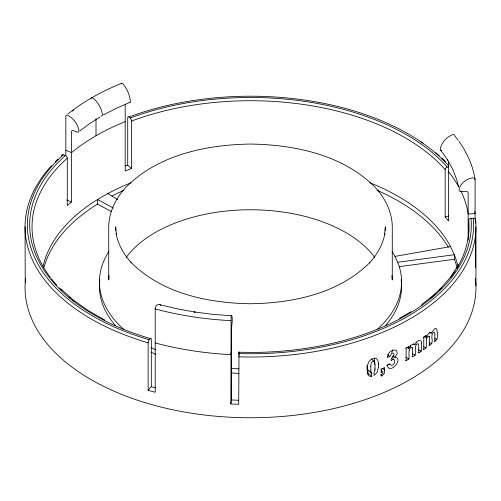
<?xml version="1.0" encoding="UTF-8"?>
<svg xmlns="http://www.w3.org/2000/svg" width="501" height="501" viewBox="0 0 501 501"><rect width="100%" height="100%" fill="white"/><g stroke="black" fill="none" stroke-linecap="round" stroke-linejoin="round"><path stroke-width="0.75" d="M61.429 155.805A2.323 1.591 48.4 0 1 63.37 154.803L65.318 155.535A2.323 1.591 48.4 0 1 67.272 158.166L67.272 205.604A218.48 126.139 0 0 1 71.537 201.959L71.537 131.738A2.323 1.553 50.5 0 1 73.44 130.611L77.085 132.089A2.323 1.553 50.5 0 0 78.964 130.629A16.27 10.884 50.5 0 0 68.042 115.336A2.323 1.553 50.5 0 0 65.825 116.307L65.825 155.705M160.79 305.478A16.27 5.611 -74.9 0 0 156.368 305.641A2.323 0.802 -74.9 0 0 155.222 308.929L155.222 392.27A225.45 130.16 0 0 1 148.146 390.279L148.146 342.834A2.323 0.864 -73.6 0 1 149.204 339.747L150.256 338.551A220.816 127.486 0 0 1 57.271 163.245L65.318 155.535M148.146 390.279L151.315 386.697L151.315 339.252A2.323 0.864 -73.6 0 0 150.256 338.551M239.065 355.159L239.008 351.846L238.701 404.288A225.45 130.16 0 0 1 230.848 403.975L231.086 317.202A16.27 1.159 -87.1 0 1 232.251 320.421L231.462 329.376L231.456 399.961L230.848 403.975M367.991 372.932L367.991 369.888L371.742 373.283L371.736 376.326L367.64 372.976A5.43 3.795 -49.1 0 1 366.976 372.982M410.244 346.842L410.244 346.348A19.414 10.809 -61.7 0 1 410.256 345.427M416.112 342.001C416.124 343.335 414.909 345.966 413.431 343.905M475.643 267.49L475.643 232.495M475.643 223.158L475.643 220.052A2.323 1.898 -5.2 0 0 473.32 218.223L470.996 218.292A220.816 127.486 0 0 1 254.483 352.435L238.946 352.266M475.931 285.858L475.95 226.859M384.06 367.383L384.58 367.79L384.574 370.502M421.397 343.711C421.642 347.005 422.543 353.13 418.116 352.704M434.849 334.9L434.837 333.666A12.281 5.774 -67.9 0 0 434.793 332.908C434.267 330.184 431.392 334.743 431.912 336.303A18.85 9.143 -66.9 0 0 431.862 337.618C432.582 340.329 432.382 345.646 428.775 345.258M434.849 335.144L434.843 341.338L434.129 341.049M367.189 368.987L367.189 370.026M370.765 366.519L370.828 370.778M375.049 368.266L375.055 364.834M374.573 362.624L374.485 364.07M381.123 370.327L382.914 371.755L382.658 373.126A2.298 1.528 -51.3 0 1 382.344 373.708L381.079 374.961L380.578 374.554M109.093 275.625L108.723 279.996L108.723 226.859C108.849 212.148 115.756 198.252 125.619 187.599L126.064 187.117C158.316 154.74 206.287 144.708 250.5 144.056C294.713 144.708 342.684 154.74 374.936 187.117L375.381 187.599C385.244 198.252 392.151 212.148 392.277 226.859L392.277 279.996L391.907 275.625M378.443 367.377L377.084 372.362L374.078 375.462L374.084 372.418L374.892 370.057M392.621 349.823L392.59 350.149A4.246 2.649 -55.8 0 1 392.239 351.433L391.763 352.372M367.296 367.089L368.003 363.751L369.369 361.202A5.279 3.601 -47.2 0 1 370.784 359.781L372.919 358.628L375.03 358.215A5.329 3.595 -47.7 0 1 376.426 358.578L377.754 360.113L378.468 363.269M391.181 360.451C389.772 357.883 396.516 355.196 393.197 352.973C389.859 352.723 391.149 359.561 387.805 354.602M231.456 350.619L230.848 354.633A225.45 130.16 0 0 1 155.222 342.935M426.526 339.114L426.345 340.442A19.345 9.882 -65.2 0 0 426.301 341.594C426.683 344.506 426.971 349.792 423.107 349.36M409.236 350.218L409.029 351.533A19.345 11.229 -59.7 0 0 408.979 352.685L408.979 358.985L407.914 359.593M392.959 359.004L393.254 355.929M429.489 332.401C432.701 335.382 432.92 327.103 436.571 328.7C437.486 332.727 438.995 338.914 434.843 341.338M424.071 336.447L426.107 337.398L427.353 335.1A5.486 2.662 -64.8 0 1 428.706 333.566A6.463 3.112 -64.6 0 1 429.351 333.071L430.309 332.658M406.925 347.393L408.76 348.471L410.175 346.26A5.486 3.05 -59.5 0 1 411.722 344.82A6.463 3.57 -59.3 0 1 412.455 344.375L413.55 344.03A4.24 2.38 -60.6 0 1 414.452 344.212L415.016 344.763M458.716 264.678L450.474 277.197L439.991 289.14M416.131 342.847C417.352 339.709 422.55 339.208 421.397 343.561M392.966 355.91L394.876 357.238L396.742 354.526A4.158 2.599 -55.8 0 0 397.124 353.224C397.381 347.055 388.989 350.95 388.1 354.721A9.2 5.918 -53.3 0 0 387.423 357.188M440.442 288.645L431.668 296.717L421.867 304.389M427.904 336.647L428.048 336.528A2.098 1.033 -64.8 0 1 429.426 336.384M68.167 113.771C84.281 100.901 102.599 91.025 121.662 83.285M80.097 130.736L89.579 123.691L100.169 116.927M425.43 335.401L426.107 335.714L423.777 337.361L423.777 349.679M389.371 363.939L387.592 364.891M418.767 353.036L418.761 345.364A12.281 6.676 -62.7 0 0 418.711 344.6C417.959 341.795 414.853 346.247 415.392 347.788A18.85 10.502 -61.7 0 0 415.335 349.097C416.306 352.04 415.642 357.15 411.96 356.53M399.422 318.348L411.102 311.616M408.76 348.471C409.567 344.769 406.774 349.128 405.516 347.901M407.557 359.793L406.117 360.588L405.516 360.225M103.419 114.892L115.693 108.611L130.091 102.242M383.973 368.047L382.764 368.554M382.363 368.723L381.349 369.143L380.841 368.736M380.841 371.999L381.543 372.324M392.759 359.48C395.558 358.71 395.038 363.106 393.592 364.271C392.928 365.022 391.638 365.768 390.73 364.991C390.223 362.686 388.601 364.878 387.135 365.429C389.759 375.33 404.282 358.165 394.876 357.238M387.267 365.004L386.947 365.097M448.614 166.683L447.236 167.09A2.323 1.691 -41.4 0 0 445.164 169.595L445.164 217.039A218.48 126.139 0 0 1 448.508 220.997L448.508 161.222M445.164 217.039L448.614 216.025M389.553 356.612L389.916 356.512M389.189 356.712L387.373 357.2M392.064 251.439A151.077 87.224 0 0 1 394.976 256.393L450.537 246.586L454.319 254.727A209.18 120.766 0 0 1 457.995 266.607M377.635 329.013A151.077 87.224 0 0 0 397.7 262.274L454.319 254.727L454.319 259.286A209.18 120.766 0 0 1 457.269 268.173M399.253 266.626L454.319 259.286M231.493 315.78L212.649 314.327L194.081 311.954L195.127 312.11L177.329 308.866L160.082 304.746M434.592 338.457L437.116 339.446M65.825 150.306L71.537 152.617A218.48 126.139 0 0 1 125.187 121.637M66.539 199.937L71.537 201.959M429.063 342.527L431.868 343.724M423.583 346.636L426.301 347.894M423.107 337.035L423.777 337.361M418.423 349.823L421.397 351.301M113.282 208.021L97.513 199.53A209.18 120.766 0 0 0 43.136 266.018M130.867 182.827A209.18 120.766 0 0 0 102.586 196.498L97.513 199.53L97.513 204.089L111.222 211.466M412.473 353.662L415.342 355.209M104.916 320.095L88.232 310.57L73.547 300.168L60.846 288.927M405.916 357.194L408.979 358.985M408.146 346.429L408.76 346.786M107.84 193.574L117.748 199.705M382.507 368.504L384.58 370.12M380.954 375.431L381.718 376.044A5.455 3.732 -51.9 0 0 384.135 373.308M370.258 372.093L371.892 373.539M371.26 358.91L374.291 361.534M131.506 168.518L131.506 121.073A2.323 1.033 69.4 0 0 130.241 118.054L128.976 116.927A2.323 1.033 69.4 0 0 127.711 117.697L127.711 165.142L131.506 168.518A218.48 126.139 0 0 0 125.187 170.979L125.187 104.678M440.755 150.3L447.762 160.069L447.324 159.437L452.823 169.495L456.774 179.796L458.622 187.167M431.593 333.303L431.098 332.783A4.24 2.073 -65.9 0 0 430.309 332.651M381.079 374.961L381.718 376.044M394.976 256.393L397.7 262.274M412.423 347.838L412.567 348.921A25.989 14.754 -60.8 0 1 412.586 349.642L412.586 356.881M429.319 336.534L429.451 337.611A25.989 12.913 -66.1 0 1 429.463 338.325L429.47 345.565M374.209 357.971L374.554 360.62M367.108 367.377L367.026 365.467M25.05 226.665L25.232 282.395M459.129 141.633A225.45 130.16 0 0 1 475.092 179.621L475.092 219.018M470.996 218.292A2.323 1.898 -5.2 0 0 468.679 220.258L468.679 237.374M468.147 240.186L468.147 193.098A2.323 1.891 -8.6 0 0 465.83 191.313L461.396 191.539A2.323 1.891 -8.6 0 1 459.11 189.441A16.27 13.233 -8.6 0 1 472.393 177.886A2.323 1.891 -8.6 0 1 475.092 179.621M426.107 335.714L426.107 337.398M406.117 348.27L406.117 360.588M385.307 230.729L385.307 226.859L384.655 234.493L384.831 233.773C382.814 244.776 377.009 254.671 369.544 262.875L369.988 262.392C339.02 293.486 292.953 303.124 250.5 303.744C208.047 303.124 161.98 293.486 131.011 262.392L131.456 262.875C123.991 254.671 118.186 244.776 116.169 233.773L116.345 234.493L115.693 226.859L115.693 230.729M381.349 369.143L381.349 372.406M96.01 118.762L96.01 135.771M369.913 182.74A209.18 120.766 0 0 1 450.537 246.586M238.432 400.249A218.48 126.139 0 0 1 231.456 399.961M155.297 387.837A218.48 126.139 0 0 1 151.315 386.697M448.508 171.655A218.48 126.139 0 0 1 458.496 186.366M460.901 190.987A218.48 126.139 0 0 1 468.147 213.971L475.092 213.62A225.45 130.16 0 0 0 474.741 211.51M374.523 360.632A32.934 22.057 -50.4 0 1 374.541 362.636M375.011 369.369A15.155 10.321 -48.9 0 1 374.936 370.051M374.948 368.304A26.91 18.224 -49.3 0 1 374.867 369.406M374.447 361.421A11.197 7.628 -48.9 0 1 374.917 364.878M373.94 361.327A1.948 1.334 -47.9 0 0 371.542 362.536L371.279 363.1A4.941 3.413 -47.6 0 0 371.141 363.544L370.859 365.16A25.77 17.773 -47.7 0 0 370.784 366.513M371.679 376.558A6.457 4.522 -49.4 0 1 367.872 374.047M367.765 374.109A20.723 14.441 -46.7 0 1 367.271 370.001M367.145 368.999A27.831 19.508 -46 0 1 367.246 367.101M378.505 363.25A27.78 18.662 -50.1 0 1 378.574 364.565M378.449 364.622A29.227 19.558 -50.5 0 1 378.355 367.402M371.623 373.389A6.563 4.528 -47.6 0 1 370.959 370.74M367.872 369.995A6.72 4.634 -47.6 0 1 367.233 367.333M384.536 370.521A8.003 5.279 -51.8 0 1 384.167 373.27M391.231 360.588A7.114 4.246 -52.4 0 1 392.759 359.574M409.204 350.224A2.806 1.622 -59.9 0 1 410.801 347.832M410.97 347.775A2.098 1.177 -59.5 0 1 412.542 347.694M426.495 339.121A2.806 1.422 -65.3 0 1 427.904 336.628M475.374 278.305A225.45 130.16 0 0 1 250.5 417.753A225.45 130.16 0 0 1 25.626 278.305M475.643 220.052A225.45 130.16 0 0 1 238.701 356.844M148.146 342.841A225.45 130.16 0 0 1 51.54 165.643M55.254 161.779A225.45 130.16 0 0 1 57.991 159.118M421.122 141.783A225.45 130.16 0 0 1 422.976 143.035M435.851 152.761A225.45 130.16 0 0 1 439.233 155.667M441.951 158.122A225.45 130.16 0 0 1 445.746 161.779M125.519 165.975A225.45 130.16 0 0 1 127.711 165.142M230.848 320.634A225.45 130.16 0 0 1 155.222 308.929M72.407 111.153A225.45 130.16 0 0 1 73.653 110.233M458.208 140.355A225.45 130.16 0 0 0 454.827 135.953A2.323 1.722 -38.9 0 0 452.372 134.744A16.27 12.037 -38.9 0 0 440.285 148.885A2.323 1.722 -38.9 0 0 441.581 150.613M121.236 83.874A2.323 1.09 68 0 1 122.745 83.755A16.27 7.621 68 0 1 130.392 100.939A2.323 1.09 68 0 1 129.358 102.26M91.126 98.522A2.323 1.34 60 0 1 92.998 98.165A16.27 9.394 60 0 1 102.423 114.491A2.323 1.34 60 0 1 101.177 115.931M43.888 267.584A209.18 120.766 0 0 1 97.513 204.089M111.936 195.979A209.18 120.766 0 0 1 123.822 190.349M376.965 190.255A209.18 120.766 0 0 1 448.301 247.168M238.889 368.861A151.077 87.224 0 0 1 231.374 368.417M155.811 349.861A151.077 87.224 0 0 1 151.139 347.6M123.471 329.107A151.077 87.224 0 0 1 108.742 251.734M401.126 279.746A151.077 87.224 0 0 1 385.764 325.299M238.889 373.414A151.077 87.224 0 0 1 231.374 372.969M155.811 354.414A151.077 87.224 0 0 1 151.139 352.153M115.324 325.399A151.077 87.224 0 0 1 99.856 279.859M126.164 257.52A134.807 77.83 0 0 1 250.5 209.762A134.807 77.83 0 0 1 374.836 257.52M468.679 220.258A218.48 126.139 0 0 1 456.517 268.843M455.303 270.778A218.48 126.139 0 0 1 450.455 277.692M441.581 288.012A218.48 126.139 0 0 1 439.396 290.242M435.413 294.043A218.48 126.139 0 0 1 430.259 298.552M422.5 304.639A218.48 126.139 0 0 1 421.285 305.529M73.747 301.001A218.48 126.139 0 0 1 72.532 300.03M70.153 298.057A218.48 126.139 0 0 1 68.988 297.062M61.817 290.448A218.48 126.139 0 0 1 59.25 287.837M56.726 285.125A218.48 126.139 0 0 1 51.39 278.788M50.488 277.617A218.48 126.139 0 0 1 67.272 158.166M131.506 121.073A218.48 126.139 0 0 1 445.164 169.595M473.276 218.223A223.039 128.77 0 0 1 238.827 353.574M129.033 117.002A223.039 128.77 0 0 1 448.84 166.038M130.229 118.048A220.816 127.486 0 0 1 447.243 167.115M149.217 339.728A223.133 128.826 0 0 1 63.333 154.79"/></g></svg>
